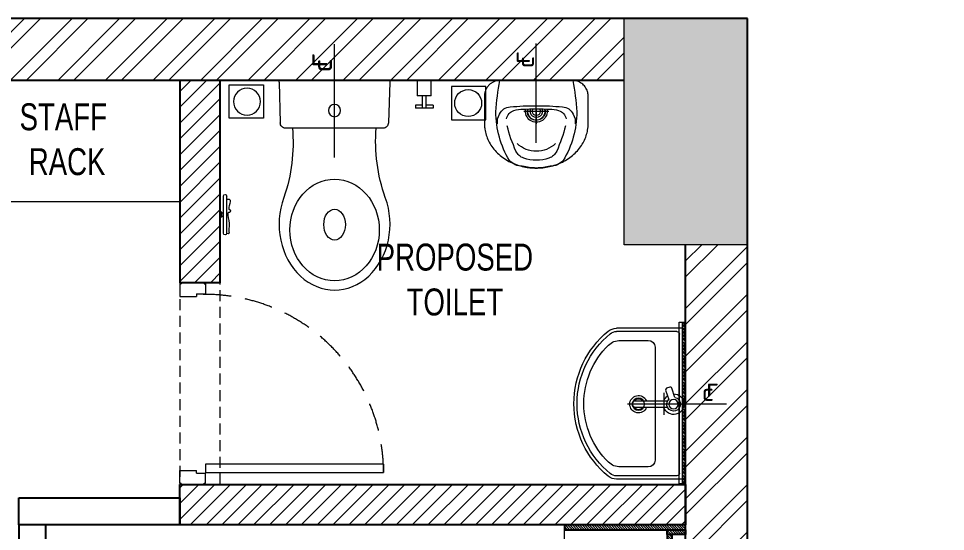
# Model space of a CAD drawing. Header units: feet. Extents: x 3145723 to 3153497, y -5725757 to -5712156.
# Drawn here: x 3150054 to 3153497, y -5714060 to -5712156 of the extents above; entities that cross this region are included whole.
import ezdxf

# ---------------------------------------------------------------- set-up
doc = ezdxf.new("R2010")
doc.units = ezdxf.units.FT
doc.header["$LTSCALE"] = 33
doc.header["$MEASUREMENT"] = 0
for name, pattern in [('a_p6_plan_L18$0$HIDDEN', [0.375, 0.25, -0.125]), ('CENTER', [2, 1.25, -0.25, 0.25, -0.25]), ('DOT2', [0.125, 0, -0.125]), ('HIDDEN', [9.524999999999995, 6.349999999999997, -3.174999999999998]), ('HIDDEN2', [4.7624999999999975, 3.174999999999998, -1.587499999999999])]:
    doc.linetypes.add(name, pattern=pattern)
for name, color, linetype, lineweight in [('A-COL', 243, 'Continuous', 9), ('centerline-toilets', 2, 'CENTER', 13), ('column hatch', 5, 'Continuous', 0), ('Door', 2, 'Continuous', 13), ('ele', 252, 'Continuous', 13), ('Fhitting', 152, 'Continuous', 30), ('LENS-DIM', 252, 'Continuous', 5), ('LENS-DOOR', 34, 'Continuous', 20), ('LENS-PARTITION', 21, 'Continuous', 25), ('LENS-TEXT', 31, 'Continuous', 5), ('LENS_CURTAIN', 5, 'a_p6_plan_L18$0$HIDDEN', 9), ('LK-FF&E WALL', 1, 'Continuous', 9), ('LN-ELEVATION-1', 81, 'Continuous', 25), ('LN-ELEVATION-2', 103, 'Continuous', 20), ('LN-ELEVATION-3', 125, 'Continuous', 18), ('LN-HATCH', 251, 'Continuous', 0), ('Mirror', 150, 'Continuous', 20), ('Panelling', 65, 'Continuous', 18), ('PARTITION', 22, 'Continuous', 30), ('Toilet', 5, 'Continuous', 9)]:
    doc.layers.add(name, color=color, linetype=linetype, lineweight=lineweight)
doc.layers.add('A-WALL', color=1, linetype='Continuous')
doc.styles.add('LK TXT', font='GILC____.TTF', dxfattribs={"height": 100})
doc.styles.get("Standard").update_dxf_attribs({"font": 'GILC____.TTF'})

# ---------------------------------------------------------------- blocks, each defined once
blk = doc.blocks.new('*U48')
at = {"layer": 'LENS-DOOR'}
for p, q in [((547491.5340860758, 1778573.7924707), (547491.5340860654, 1779235.250802659)), ((547522.7840860706, 1779235.250802672), (547491.5340860654, 1779235.250802659)), ((547522.7840860706, 1779235.250802672), (547522.7840860625, 1778573.792470713)), ((547447.2632527373, 1778568.584137381), (547452.4715860599, 1778568.584137381)), ((547447.263252747, 1778484.134138706), (547447.2632527373, 1778568.584137381)), ((547452.4715860506, 1778573.792470734), (547488.929919404, 1778573.7924707)), ((547452.4715860599, 1778568.584137381), (547452.4715860506, 1778573.792470734)), ((547488.9299194126, 1778539.938304102), (547488.929919404, 1778573.7924707)), ((547522.7840860625, 1778573.792470713), (547491.5340860758, 1778573.7924707)), ((548192.0549194084, 1778573.792470735), (548155.5965860643, 1778573.792470727)), ((548155.5965860774, 1778539.938304124), (548155.5965860643, 1778573.792470727)), ((548192.0549194129, 1778568.584137382), (548192.0549194084, 1778573.792470735)), ((548197.2632527284, 1778568.584137405), (548192.0549194129, 1778568.584137382)), ((548197.2632527498, 1778484.134138698), (548197.2632527284, 1778568.584137405)), ((547488.9299194126, 1778539.938304102), (547499.3465860788, 1778539.938304074)), ((547499.3465860634, 1778478.925805334), (547499.3465860788, 1778539.938304074)), ((548145.1799194077, 1778478.925805379), (548145.1799194067, 1778539.938304106)), ((548155.5965860774, 1778539.938304124), (548145.1799194067, 1778539.938304106)), ((547447.263252747, 1778484.134138706), (547452.4715860719, 1778484.134138706)), ((547452.4715860719, 1778478.925805353), (547452.4715860719, 1778484.134138706)), ((547452.4715860719, 1778478.925805353), (547499.3465860634, 1778478.925805334)), ((548192.0549194086, 1778478.925805388), (548145.1799194077, 1778478.925805379)), ((548192.0549194086, 1778478.925805388), (548192.0549194086, 1778484.134138698)), ((548197.2632527498, 1778484.134138698), (548192.0549194086, 1778484.134138698))]:
    blk.add_line(p, q, dxfattribs=at)
at = {"layer": 'LENS-DOOR', "color": 7, "linetype": 'HIDDEN2', "extrusion": (0, 0, -1)}
blk.add_ellipse((547491.5340860758, 1778573.7924707), major_axis=(661.4583333296116, 0.0034430872082032), ratio=0.9999999979146821, start_param=-1.570791121506941, end_param=0.0512086788949202, dxfattribs=at)
blk = doc.blocks.new('DLF-RSP-AR-CD-DWG-4DT-3113$0$X-TYPICAL TOILET UPPER FLOORS - 02$0$urinals')
at = {"layer": 'Toilet'}
for p, q in [((-4.5475e-12, -15.56661428403458), (-4.5475e-12, 8.286377168158651)), ((-46.09715475669872, -115.0000000000218), (46.09715475669327, -115.0000000000218)), ((-2.7285e-12, -105.4429753783333), (-2.7285e-12, -161.0971547567169))]:
    blk.add_line(p, q, dxfattribs=at)
blk.add_lwpolyline([(134.9999999999991, 0), (-134.9999999999991, 0, 0.0369487664006767), (-149.9999999999982, -116.1503670555612, 0.1380941034158666), (-99.77423321075003, -297.0872948749238, 0.2217213641091726), (-52.01775628641091, -317.8890631478586, 0.0626559245730378), (-8.49796933122e-05, -325.0000017671497, 0.0626559245730475), (52.01758632703338, -317.8890631478586, 0.2217207008690154), (99.77423321075003, -297.0872948749238, 0.1380941034158641), (149.9999999999982, -116.1503670555685, 0.0369487664006777)], format="xyb", close=True, dxfattribs=at)
for centre, radius, start, end in [((-94.27481093352071, -144.9234715912316), 47.11810289109449, 93.37081731520148, 154.4824387253665), ((3.245766915242711, -1238.155136518551), 1144.670244824663, 90.16246512528313, 95.02645179237909), ((-3.245766915251806, -1238.155136518551), 1144.670244824663, 84.9735482076209, 89.83753487471687), ((94.27481093351253, -144.9234715912316), 47.11810289109449, 25.51756127463352, 86.62918268479851), ((-90.95333014834432, -152.7329236622463), 53.77394921319929, 148.4868266886055, 188.6401109395215), ((-71.39627009237483, -149.8700101487557), 40.22765506777335, 106.7015627441882, 169.7250358418294), ((-50.51241933281471, -225.3451602337737), 118.5326152894133, 89.54541335481511, 105.8857460775884), ((-0.1277772639159593, -996.2166668547361), 890.7737006409425, 89.99178119205142, 93.18195442305822), ((-2.7285e-12, -115.0000000000218), 40, 167.4279671994436, 12.57203280055641), ((-2.7285e-12, -115.0000000000218), 33, 164.1813978616258, 15.81860213837415), ((-2.7285e-12, -115.0000000000218), 32, 163.604929760328, 16.39507023967201), ((-2.7285e-12, -115.0000000000218), 22.62135413059903, 155.6653304376655, 24.33466956233444), ((-2.7285e-12, -115.0000000000218), 14.7323792469192, 139.9108800322804, 40.08911996771955), ((0.1277772639068644, -996.2166668547361), 890.7737006409425, 86.81804557694178, 90.0082188079486), ((50.51241933280562, -225.3451602337737), 118.5326152894133, 74.1142539224116, 90.45458664518488), ((71.39627009236665, -149.8700101487557), 40.22765506777335, 10.27496415817055, 73.29843725581178), ((90.95333014833614, -152.7329236622463), 53.77394921319929, 351.3598890604785, 31.51317331139444), ((413.8982963433118, -38.37868533186702), 538.1616565584166, 193.993991329024, 204.5632062434074), ((-413.8982963433209, -38.37868533186702), 538.1616565584166, 335.4367937565926, 346.006008670976), ((-1.627792572718135, -165.2706388237202), 97.64476427368265, 224.9999999998895, 270.9551967833812), ((1.62779257270995, -165.2706388237202), 97.64476427368265, 269.0448032166188, 315.0000000001105), ((-30.08631462571975, -241.3059337647355), 50, 204.5632062434074, 250.460635897111), ((30.08631462571157, -241.3059337647355), 50, 289.539364102889, 335.4367937565926), ((-1.533770255527997, -160.8517433121305), 135.3705133602697, 250.460635897111, 270.6491845270783), ((1.533770255519812, -160.8517433121305), 135.3705133602697, 269.3508154729217, 289.539364102889)]:
    blk.add_arc(centre, radius, start, end, dxfattribs=at)
blk.add_open_spline([(135.0000000000218, 0), (105.3353530385498, 0), (75.67070607707728, 0), (-13.32323480733907, 2.274e-13), (-72.65252873028328, 2.274e-13), (-132.6900719520337, 2.274e-13), (-133.3983212508398, 2.274e-13), (-134.281768448908, 2.274e-13), (-134.4569663481699, 2.274e-13), (-134.747600608502, 2.274e-13), (-134.8630369695722, 2.274e-13), (-135.0060892340055, 2.274e-13), (-135.0064624712894, -1.193277512e-07), (-135.0170531848381, -2.2849590096e-06), (-135.0223488443722, -4.0993359107e-06), (-135.0382367304996, -1.1737902696e-05), (-135.0488298646186, -1.97575291168e-05), (-135.0806128910378, -5.26041751527e-05), (-135.1018064074043, -8.62189622239e-05), (-135.1654014043424, -0.0002222625089416), (-135.207817332803, -0.0003598904754654), (-135.3351225205075, -0.0009139553433215), (-135.4200691828771, -0.001471573562867), (-135.6751356392894, -0.0037122140454358), (-135.8454819154825, -0.005963027991811), (-136.3574010580367, -0.0150109124137998), (-136.6998544433754, -0.0241035279482276), (-137.7305242649482, -0.0607541935196423), (-138.4220536117127, -0.097686986413919), (-140.5080748643645, -0.2474448411821868), (-141.9140495439027, -0.3992694707415012), (-146.1615007839476, -1.02114614714037), (-149.0331357298746, -1.658535092420152), (-154.7518101202553, -3.41613828127015), (-157.5984620125504, -4.536659711778838), (-163.1465284251908, -7.264764980859354), (-165.8474082270705, -8.872454711613045), (-170.981741827156, -12.53873878342233), (-173.4146413081869, -14.5971666483058), (-177.906166885367, -19.08908202548741), (-179.9643754122968, -21.52215186033345), (-183.6301907623958, -26.65676477099555), (-185.2376312556147, -29.35775349851633), (-187.9652297344436, -34.90597265862334), (-189.0854937427912, -37.75266842165093), (-190.8425938294221, -43.47137026403243), (-191.4797371708415, -46.34298888964758), (-191.9919097605824, -49.84306461127676), (-192.077374217121, -50.50936302376794), (-192.2977468813131, -52.49991862553179), (-192.3966084331296, -53.81579509073117), (-192.4734941441805, -55.66879078878696), (-192.4883196677314, -56.21857700367218), (-192.496870256929, -56.88770939302139), (-192.4980415940107, -57.00997546670373), (-192.4992414002611, -57.19748434012058), (-192.4995479992234, -57.26283923326923), (-192.4998738983178, -57.37188175668461), (-192.4999546497274, -57.41559451898957), (-192.4999950294581, -57.47262341266742), (-192.4999998312229, -57.48595819937031), (-192.5000003243775, -57.52595679718206), (-192.4999999999782, -57.60927353243437), (-192.4999999999782, -57.72001920997377), (-192.4999999999782, -57.77539204874369), (-192.4999999999782, -57.94151056505302), (-192.4999999999782, -58.05225624259264), (-192.4999999999782, -58.38449327521129), (-192.4999999999782, -58.60598463029032), (-192.4999999999782, -59.27045869552739), (-192.4999999999782, -59.71344140568567), (-192.4999999999782, -61.04238953616004), (-192.4999999999782, -61.92835495647637), (-192.4999999999782, -64.58625121742534), (-192.4999999999782, -66.35818205805799), (-192.4999999999782, -71.67397457995594), (-192.4999999999782, -75.21783626122124), (-192.4999999999782, -85.84942130501715), (-192.4999999999782, -92.93714466754773), (-192.4999999999782, -114.2003147551393), (-192.4999999999782, -128.3757614802005), (-192.4999999999782, -146.0625065335298), (-192.4999999999782, -144.5738048617977), (-192.4999999999782, -149.2112419741259), (-192.4999999999782, -150.3373807581863), (-192.4999999999782, -153.7157971103672), (-192.4999999999782, -155.9680746784879), (-192.4999999999782, -158.5060066698138), (-192.4999999999782, -158.7916610930192), (-192.4999999999782, -159.2427020504906), (-192.4999999999782, -159.4080885847565), (-192.4999999999782, -159.6877588407215), (-192.4999999999782, -159.8020425624204), (-192.4999999999782, -159.9401879191086), (-192.4999999999782, -159.9640495540977), (-192.4999999999782, -160.0097689728666), (-192.499996421247, -160.0440525330155), (-192.4999643757641, -160.104952970559), (-192.4999385281542, -160.1354066471763), (-192.4998314906368, -160.2267780325826), (-192.4997208060357, -160.2877060969351), (-192.4992706129669, -160.4705315680455), (-192.4988129651545, -160.5924702530042), (-192.4969661832839, -160.9584502616815), (-192.4951032094926, -161.2026555415623), (-192.4876087275813, -161.9359178476325), (-192.4800716371877, -162.4256213779233), (-192.4497571986702, -163.8972417424418), (-192.4192763048381, -164.8816689491061), (-192.2963859407732, -167.8443601815493), (-192.1725217451708, -169.8320432125226), (-191.6702797904039, -175.8273667212115), (-191.1611082412308, -179.8674218867413), (-189.2689630843825, -190.9417939809036), (-187.5187975353817, -198.0301520545986), (-182.8335725814559, -212.1757821290298), (-179.8980525958225, -219.2325052385784), (-172.8234117350846, -233.0968568300414), (-168.6841000434473, -239.9037905012674), (-159.2549403987001, -253.0454586305236), (-153.9652371668557, -259.379470229105), (-142.3610169376685, -271.3688433516364), (-136.0469754966913, -277.0235842421638), (-122.5830627030569, -287.4852784505018), (-115.4339174138625, -292.2918274844595), (-100.5336337623292, -300.9411013099287), (-92.78333124286517, -304.7837051255591), (-76.93540386034736, -311.4502324650508), (-68.83856359988783, -314.2743166926488), (-52.54813771902468, -318.9094578767903), (-44.3551540822018, -320.7208905446411), (-28.09766422605981, -323.3885338293181), (-20.03351017174828, -324.2452316631242), (-9.424407998249535, -324.8186507928577), (-6.740670549843343, -324.9146929727227), (-2.541294352623708, -324.9908912051677), (-1.014315851566152, -325.0028880619856), (2.036791116084486, -324.9959492932932), (3.569827181100436, -324.9769325151441), (8.189732633019958, -324.8718838178048), (11.29743471029269, -324.7378363960885), (20.68934946575928, -324.1333461154121), (27.04290265062991, -323.4601654556735), (41.80139781238676, -321.2305755023596), (50.23999478411247, -319.4658943264186), (67.03734023472111, -314.8652250617469), (75.39541298363952, -312.0287856304914), (91.75936961286243, -305.2736148746307), (99.7643516501057, -301.3546813595407), (115.1434400448929, -292.4912148852103), (122.5165764177182, -287.5468142099547), (136.3756982075897, -276.758097672075), (142.8608430866302, -270.9142526187757), (154.7380516223206, -258.5122041911341), (160.1295767143733, -251.9547274426545), (169.6852635787454, -238.3524876585086), (173.8492842636328, -231.3085654467875), (180.8978067359608, -216.9779216659792), (183.7825645728694, -209.6919949490896), (188.3007156192507, -195.1140848347474), (189.9346737316168, -187.8227087036603), (191.1840609344508, -179.3163223890908), (191.3580380264129, -178.0039348904486), (191.8233173539161, -174.0784034933799), (192.057946061775, -171.4769170618926), (192.282645325045, -167.9054949954279), (192.3343052322775, -166.9187583098144), (192.4580821737554, -163.9678661429329), (192.4989909393634, -162.013038042752), (192.5000275633615, -159.9821342127634), (192.5000000000218, -159.9224785452215), (192.5000000000218, -159.79307529839), (192.5000000000218, -159.7283736749743), (192.5000000000218, -159.5342688047269), (192.5000000000218, -159.4048655578954), (192.5000000000218, -159.0166558174007), (192.5000000000218, -158.7578493237377), (192.5000000000218, -157.9814298427484), (192.5000000000218, -157.4638168554225), (192.5000000000218, -155.9109778934439), (192.5000000000218, -154.8757519187916), (192.5000000000218, -151.7700739948347), (192.5000000000218, -149.6996220455301), (192.5000000000218, -143.4882661976162), (192.5000000000218, -144.347362299007), (192.5000000000218, -131.9246506031793), (192.5000000000218, -123.642842805961), (192.5000000000218, -98.79741941430552), (192.5000000000218, -82.23380381986885), (192.5000000000218, -64.84578365063203), (192.5000000000218, -64.0213790758321), (192.5000000000218, -61.54816535143254), (192.5000000000218, -59.89935620183292), (192.5000000000218, -58.00998844622473), (192.5000000000218, -57.76942984021594), (192.5000000000218, -57.49274907784002), (192.499998838924, -57.47911258059002), (192.4999756668194, -57.44431269662868), (192.4999561805543, -57.4269094915121), (192.4998739944462, -57.37469011354438), (192.499787567282, -57.3398641780534), (192.4994331634852, -57.23534753620175), (192.4990700643893, -57.16561799409532), (192.4975985787632, -56.95627575957587), (192.4961080012763, -56.81650945311571), (192.4900940107291, -56.39661016926675), (192.4840282944246, -56.11587673401686), (192.4595555625769, -55.2713907425973), (192.4348721360084, -54.70535101709879), (192.3348933918678, -52.99906669626466), (192.2336529024164, -51.85063392816892), (191.8201097009723, -48.38130602370188), (191.3976066809859, -46.03606142272087), (190.0123624707134, -40.43900391265924), (188.9035838720251, -37.18247124511481), (186.0547772968666, -30.82026903956307), (184.3144513501752, -27.71555679796666), (180.2457153816676, -21.83694617079323), (177.9175711211701, -19.06409479178683), (172.7827831035551, -14.00634504821505), (169.9769390510123, -11.72221112323927), (164.0463850254914, -7.747615767943671), (160.9227285040119, -6.057372140880033), (154.5371660888572, -3.309309329362349), (151.2761959855666, -2.251153484609176), (144.7863564140075, -0.7410639178328893), (141.558048455473, -0.2884559583496866), (137.2641564939213, -0.0330454220411411), (136.1252210402749, 0), (135.0000000000218, 0)], degree=3, knots=[0, 0, 0, 0, 0.3296071884608014, 0.3296071884608014, 0.9888215653824044, 0.9888215653824044, 0.9966910020358062, 0.9966910020358062, 0.9986376453609405, 0.9986376453609405, 0.9999202715950525, 0.9999202715950525, 1.000227114965755, 1.000227114965755, 1.000533958336457, 1.000533958336457, 1.001147645077862, 1.001147645077862, 1.002375018560673, 1.002375018560673, 1.004829765526294, 1.004829765526294, 1.009739259457536, 1.009739259457536, 1.019558247320021, 1.019558247320021, 1.039196223044989, 1.039196223044989, 1.078472174494926, 1.078472174494926, 1.1570240773948, 1.1570240773948, 1.314127883194549, 1.314127883194549, 1.471231688994297, 1.471231688994297, 1.628335494794045, 1.628335494794045, 1.785439300593793, 1.785439300593793, 1.942543106393542, 1.942543106393542, 2.09964691219329, 2.09964691219329, 2.256750717993039, 2.256750717993039, 2.413854523792787, 2.413854523792787, 2.45094359105979, 2.45094359105979, 2.525121725593796, 2.525121725593796, 2.55664088826819, 2.55664088826819, 2.563698676682492, 2.563698676682492, 2.567478738951607, 2.567478738951607, 2.570009988159922, 2.570009988159922, 2.570782632421826, 2.570782632421826, 2.572327920945634, 2.572327920945634, 2.573873209469442, 2.573873209469442, 2.576963786517057, 2.576963786517057, 2.583144940612287, 2.583144940612287, 2.595507248802747, 2.595507248802747, 2.620231865183668, 2.620231865183668, 2.669681097945509, 2.669681097945509, 2.768579563469191, 2.768579563469191, 2.966376494516556, 2.966376494516556, 3.361970356611286, 3.361970356611286, 3.459960077400161, 3.459960077400161, 3.491387206257657, 3.491387206257657, 3.55424146397265, 3.55424146397265, 3.562213215317918, 3.562213215317918, 3.566828653483477, 3.566828653483477, 3.570017966647174, 3.570017966647174, 3.57068387273989, 3.57068387273989, 3.57129385740351, 3.57129385740351, 3.57190384206713, 3.57190384206713, 3.573123811394369, 3.573123811394369, 3.575563750048849, 3.575563750048849, 3.580443627357808, 3.580443627357808, 3.590203381975726, 3.590203381975726, 3.609722891211562, 3.609722891211562, 3.648761909683234, 3.648761909683234, 3.726839946626579, 3.726839946626579, 3.861362010243008, 3.861362010243008, 3.995884073859437, 3.995884073859437, 4.130406137475866, 4.130406137475866, 4.264928201092295, 4.264928201092295, 4.399450264708724, 4.399450264708724, 4.533972328325153, 4.533972328325153, 4.668494391941582, 4.668494391941582, 4.803016455558011, 4.803016455558011, 4.93753851917444, 4.93753851917444, 5.072060582790869, 5.072060582790869, 5.118026198867305, 5.118026198867305, 5.144558031518944, 5.144558031518944, 5.171089864170584, 5.171089864170584, 5.224153529473863, 5.224153529473863, 5.330280860080422, 5.330280860080422, 5.468862833682332, 5.468862833682332, 5.607444807284243, 5.607444807284243, 5.746026780886153, 5.746026780886153, 5.884608754488064, 5.884608754488064, 6.023190728089974, 6.023190728089974, 6.161772701691885, 6.161772701691885, 6.300354675293795, 6.300354675293795, 6.438936648895706, 6.438936648895706, 6.577518622497616, 6.577518622497616, 6.60287550622664, 6.60287550622664, 6.653589273684687, 6.653589273684687, 6.673028302144214, 6.673028302144214, 6.711906359063266, 6.711906359063266, 6.71371198576324, 6.71371198576324, 6.715517612463215, 6.715517612463215, 6.719128865863165, 6.719128865863165, 6.726351372663065, 6.726351372663065, 6.740796386262864, 6.740796386262864, 6.769686413462464, 6.769686413462464, 6.827466467861662, 6.827466467861662, 6.943026576660058, 6.943026576660058, 7.174146794256852, 7.174146794256852, 7.63638722945044, 7.63638722945044, 7.659393868747179, 7.659393868747179, 7.705407147340659, 7.705407147340659, 7.712120410764156, 7.712120410764156, 7.713128470941848, 7.713128470941848, 7.71413653111954, 7.71413653111954, 7.716152651474923, 7.716152651474923, 7.720184892185691, 7.720184892185691, 7.728249373607226, 7.728249373607226, 7.744378336450297, 7.744378336450297, 7.776636262136437, 7.776636262136437, 7.841152113508718, 7.841152113508718, 7.970183816253281, 7.970183816253281, 8.148440131053812, 8.148440131053812, 8.32669644585434, 8.32669644585434, 8.504952760654874, 8.504952760654874, 8.683209075455405, 8.683209075455405, 8.861465390255937, 8.861465390255937, 9.039721705056468, 9.039721705056468, 9.217978019857, 9.217978019857, 9.283185307179586, 9.283185307179586, 9.283185307179586, 9.283185307179586], dxfattribs=at)
blk = doc.blocks.new('jALI')
at = {"layer": 'Toilet', "ltscale": 5}
h = blk.add_hatch(dxfattribs=at)
h.set_pattern_fill('HEX', color=256, scale=50, angle=135, double=1)
h.set_pattern_definition([(135, (-344825.8629864738, 460708.1869492117), (-7.654655446197432, -7.65465544619743), [6.25, -12.5]), (255, (-344825.8629864738, 460708.1869492117), (10.4564537967226, -2.80179835052517), [6.25, -12.5]), (195, (-344830.2824038562, 460712.6063665941), (2.801798350525164, -10.4564537967226), [6.25, -12.5])])
edge = h.paths.add_edge_path()
edge.add_arc((-393187.5478222936, 163647.6289079433), 50, -90, 270)
blk.add_lwpolyline([(-393249.5478222936, 163581.8745342398), (-393125.5478222936, 163581.8745342398), (-393125.5478222936, 163709.3782789116), (-393249.5478222936, 163709.3782789116)], close=True, dxfattribs=at)
blk.add_circle((-393187.5478222936, 163647.6289079433), 50, dxfattribs=at)
blk = doc.blocks.new('Urinal')
at = {"layer": 'centerline-toilets', "linetype": 'HIDDEN', "ltscale": 10}
blk.add_line((0, 230.8758839690709), (0, -137.000001512235), dxfattribs=at)
at = {"layer": 'Fhitting', "lineweight": 0, "ltscale": 0.5, "rotation": 180}
blk.add_blockref('DLF-RSP-AR-CD-DWG-4DT-3113$0$X-TYPICAL TOILET UPPER FLOORS - 02$0$urinals', (0, -4.656613e-10), dxfattribs=at)
at = {"layer": 'Fhitting', "lineweight": 0, "ltscale": 0.5, "xscale": -1, "rotation": 90}
blk.add_blockref('jALI', (163394.4367869734, -393103.5478222946), dxfattribs=at)
at = {"layer": 'centerline-toilets', "linetype": 'DOT2', "insert": (-31.35624695965089, -69.03888236299099), "char_height": 75, "width": 495.826660318515, "attachment_point": 5, "rotation": 269.99999999999994}
blk.add_mtext('{\\fISOCPEUR|b0|i0|c0|p34;℄}', dxfattribs=at)
blk = doc.blocks.new('WC')
at = {"layer": 'centerline-toilets', "linetype": 'HIDDEN', "ltscale": 10}
blk.add_line((0, 286.2958382707602), (0, -134.6853325402244), dxfattribs=at)
at = {"layer": 'Toilet'}
for p, q in [((-412.7979797990993, 566.9391568473073), (-412.7979797990993, 428.9391568473075)), ((-400.7979797990993, 566.9391568473073), (-400.7979797990993, 428.9391568473075)), ((-418.7979797990992, 506.9391568473074), (-424.7979797990992, 506.9391568473074)), ((-424.7979797990992, 506.9391568473074), (-424.7979797990992, 488.9391568473074)), ((-418.7979797990992, 488.9391568473074), (-424.7979797990992, 488.9391568473074)), ((-418.7979797990992, 506.9391568473074), (-418.7979797990992, 488.9391568473074)), ((-418.7979797990992, 503.9391568473075), (-412.7979797990993, 503.9391568473075)), ((-418.7979797990992, 491.9391568473074), (-412.7979797990993, 491.9391568473074)), ((180.5927414200269, 176.815278308868), (-182.556142896181, 176.815278308868)), ((-205.7725320039317, 5.926001816396819), (-201.7160837631672, 157.2330230183852)), ((205.7725320039317, 5.926001816396819), (199.7526822867803, 157.2330230183852)), ((-200.0543949760031, 0), (200.0543949760031, 0))]:
    blk.add_line(p, q, dxfattribs=at)
at = {"layer": 'Toilet', "ltscale": 100}
for p, q in [((366.0861393199302, 102.9920874625677), (300.3083048430271, 102.9920874625095)), ((300.30830484326, 91.54852218885208), (300.3083048430271, 102.9920874625095)), ((326.331082917517, 91.54852218885208), (300.30830484326, 91.54852218885208)), ((326.331082917517, 102.9920874625095), (326.331082917517, 57.21782636787975)), ((340.063361245906, 102.9920874625095), (340.0633612461388, 57.21782636787975)), ((366.086139320163, 91.54852218891027), (340.0633612461388, 91.54852218885208)), ((366.086139320163, 91.54852218891027), (366.086139320163, 102.9920874625677)), ((307.1744440074545, -4.074536e-10), (307.1744440074545, 57.21782636787975)), ((359.2200001559686, 57.21782636793796), (307.1744440074545, 57.21782636787975)), ((359.2200001559686, 57.21782636793796), (359.2200001559686, -3.49246e-10)), ((359.2200001559686, -3.49246e-10), (307.1744440074545, -4.074536e-10))]:
    blk.add_line(p, q, dxfattribs=at)
at = {"layer": 'Toilet'}
blk.add_circle((-0.2857134367804974, 111.5676235100181), 22.88713054731488, dxfattribs=at)
for centre, radius, start, end in [((-406.7979797990992, 566.9391568473073), 6, 0, 180), ((-406.7979797990992, 428.9391568473075), 6, 180, 0), ((-776.4252137581352, 231.0819697503539), 622.2680866278017, 354.9970003378784, 19.06186307169785), ((776.0328844110481, 226.3990844733362), 623.4432827196409, 160.519589047048, 184.5616761992302), ((-182.4380497655365, 157.5352372747657), 19.28040269973926, 90.35094080903318, 180.8981301276673), ((180.4746482893824, 157.5352372747657), 19.28040269973926, 359.1018698723327, 89.64905919096681), ((-200.0543949760031, 5.72178263682872), 5.72178263682872, 177.9545915110681, 270), ((200.0543949760031, 5.72178263682872), 5.72178263682872, 270, 2.045408488931865)]:
    blk.add_arc(centre, radius, start, end, dxfattribs=at)
at = {"layer": 'Toilet', "extrusion": (0, 0, -1)}
for centre, major_axis, ratio, start_param, end_param in [((0, 533.5337650458841), (-8.43e-14, -244.6286735628217), 0.8420279271674843, 7.436325980537995, 11.41322994100081), ((0, 535.0673360529563), (-1.97e-14, -57.2178263682872), 0.7, 1.570796326794896, 7.853981633974482)]:
    blk.add_ellipse(centre, major_axis=major_axis, ratio=ratio, start_param=start_param, end_param=end_param, dxfattribs=at)
blk.add_ellipse((0, 555.0129157723858), major_axis=(-6.5e-14, -188.8188270153477), ratio=0.8787878787878787, dxfattribs=at)
at = {"layer": 'Toilet'}
blk.add_open_spline([(-400.7979797990993, 440.9812579345889), (-397.1017245875382, 440.5392413198887), (-384.272368182084, 439.0050429589682), (-388.9986424445753, 459.3206578283151), (-395.6177634203054, 479.7532535305932), (-385.6000390281565, 477.9531818908857), (-385.8943579708215, 491.277749300945), (-402.6759011854702, 487.229470669479), (-384.8389140961484, 532.0884480134423), (-395.5184431350181, 546.6368104346082), (-390.8815714643073, 570.2364144729171), (-397.1683210631592, 568.7960733613664), (-400.7979797990993, 567.9644915373938)], degree=3, knots=[0, 0, 0, 0, 9.744971934705973, 33.82388686810737, 47.58355076290899, 49.4979151278385, 60.56050204634084, 63.82228440520703, 93.50801890349248, 135.7569247839274, 141.9043522613065, 150.3019062020757, 150.3019062020757, 150.3019062020757, 150.3019062020757], dxfattribs=at)
at = {"layer": 'Fhitting', "lineweight": 0, "ltscale": 0.5, "rotation": 270}
blk.add_blockref('jALI', (-163972.8745342343, -393109.1750712174), dxfattribs=at)
at = {"layer": 'centerline-toilets', "linetype": 'DOT2', "insert": (-35.88272588187829, -56.91358223470706), "char_height": 85.8267395524308, "width": 567.4024751774504, "attachment_point": 5, "rotation": 270}
blk.add_mtext('{\\fISOCPEUR|b0|i0|c0|p34;℄}', dxfattribs=at)
blk = doc.blocks.new('Wash Basin')
at = {"layer": 'PARTITION', "lineweight": 9}
h = blk.add_hatch(dxfattribs=at)
h.set_pattern_fill('ANSI38', color=256, scale=70, angle=989.9999999999998, style=0, double=1)
h.set_pattern_definition([(314.9999999999998, (-62.7378354629036, -33.324816188775), (6.187184335382297, 6.187184335382283), []), (44.99999999999993, (-62.7378354629036, -33.324816188775), (6.187184335382312, 18.56155300614686), [21.875, -13.125])])
h.paths.add_polyline_path([(302.0697590897325, -21.98777738679201), (-298.1184984405991, -22), (-298.1184984405991, -34), (302.0697590897325, -33.987777386792)])
at = {"layer": 'centerline-toilets', "linetype": 'HIDDEN', "ltscale": 10}
blk.add_line((0, -238.0678792903709), (0, 129.808006190935), dxfattribs=at)
at = {"layer": 'Mirror', "ltscale": 0.5}
blk.add_lwpolyline([(-298.1184984405991, -34), (-298.1184984405991, -46), (302.0697590897325, -46), (302.0697590897325, -34)], close=True, dxfattribs=at)
at = {"layer": 'Panelling', "lineweight": 9}
blk.add_lwpolyline([(-298.1184984405991, -22), (-298.1184984405991, -34), (302.0697590897325, -34), (302.0697590897325, -22)], close=True, dxfattribs=at)
at = {"layer": 'Toilet', "ltscale": 100}
for p, q in [((-280, -32.00000000058208), (-280, -278.3423135242919)), ((-270, -22.00000000058208), (270, -22.00000000058208)), ((280, -32.00000000058208), (280, -278.3423135242919)), ((-268, -55.00000000058207), (-268, -278.3423135242919)), ((-258, -45.00000000058207), (258, -45.00000000058207)), ((268, -55.00000000058207), (268, -278.3423135242919)), ((-14.75394256017171, -88.57836779823992), (-14.58294607303105, -207.8757586760221)), ((10.97367832274176, -207.8757587235195), (10.80268183583394, -88.55792254640254))]:
    blk.add_line(p, q, dxfattribs=at)
blk.add_lwpolyline([(23.11144540272653, -61.62355844548438), (57.69729334814474, -73.5425448747119, -0.4142135623700193), (61.41500012157485, -81.17003832559566), (57.50521344458684, -92.51523855014239, -0.4142135623687794), (49.87771999370306, -96.23294532380532), (16.08098082058132, -84.58590182231274)], format="xyb", dxfattribs=at)
blk.add_lwpolyline([(40.65695853624492, -103.2068005428882), (-41.09953799587674, -103.2068005428882)], dxfattribs=at)
blk.add_lwpolyline([(-235, -264.0271915069043, 0.1918964941694492), (-217.1874080155976, -308.7300831892808, 0.4202357661762754), (217.1874080155976, -308.7300831893172, 0.191896494169451), (235, -264.0271915069115), (235, -160.5000000005821, 0.4142135623730951), (210, -135.5000000005821), (-210, -135.5000000005821, 0.4142135623730951), (-235, -160.5000000005821)], format="xyb", close=True, dxfattribs=at)
for centre, radius in [((-1.975630321074277, -66.50000000058208), 17.5), ((-1.975630321074277, -196.7635957537459), 22.5)]:
    blk.add_circle(centre, radius, dxfattribs=at)
for centre, radius, start, end in [((-270, -32.00000000058208), 10, 90, 180), ((270, -32.00000000058208), 10, 0, 90), ((-258, -55.00000000058207), 10, 90, 180), ((258, -55.00000000058207), 10, 0, 90), ((-1.975630321074277, -197.065354476148), 32.14736256360053, 113.0897544120751, 66.24597926171971), ((-1.975630321074277, -196.7635957537459), 20.45924138120723, 128.0403438055863, 237.2899289984687), ((-1.975630321074277, -196.7635957537459), 20.45924138120723, 304.4732923270086, 50.73322655079215), ((-230, -278.3423135242919), 50, 180, 218.4460647329942), ((0, -89.26318603751132), 347.736813963071, 219.2825773815098, 320.7174226184902), ((-230, -278.3423135242919), 38, 180, 218.4460647329942), ((0, -89.25957125263085), 335.7404287479508, 219.3129523468507, 320.6870476531492), ((230, -278.3423135242919), 38, 321.5539352670057, 0), ((230, -278.3423135242919), 50, 321.5539352670057, 0)]:
    blk.add_arc(centre, radius, start, end, dxfattribs=at)
for centre, major_axis, ratio, start_param, end_param in [((-1.975630321074277, -66.50000000058208), (-0.0007244262846731, 38.33493659709939), 0.9999999997470119, 4.720493185551212, 9.081981632517541), ((-1.975630321074277, -66.50000000058208), (-0.161652407392657, -25.55611315046938), 0.9999999997364025, 1.769108159146172, 7.074098355705205), ((-1.975630321074277, -66.50000000058208), (-0.0007244262846731, 38.33493659709939), 0.9999999997470119, 3.484555387064545, 4.08357603994855), ((-1.80463387700729, -207.8757586997708), (-9.035631208577575, 9.035631208577575), 0.9999999999964067, 0.7853981615407268, 3.926990815130519)]:
    blk.add_ellipse(centre, major_axis=major_axis, ratio=ratio, start_param=start_param, end_param=end_param, dxfattribs=at)
at = {"layer": 'centerline-toilets', "linetype": 'DOT2', "insert": (33.33187728072517, 61.84688704169094), "char_height": 75, "width": 495.826660318515, "attachment_point": 5, "rotation": 90}
blk.add_mtext('{\\fISOCPEUR|b0|i0|c0|p34;℄}', dxfattribs=at)
blk = doc.blocks.new('A$Ce9b19e40')
at = {"layer": 'column hatch'}
h = blk.add_hatch(color=8, dxfattribs=at)
h.dxf.hatch_style = 1
h.paths.add_polyline_path([(-4696.702046196907, -6546.841365301983), (-5079.105504410342, -6546.841365301983), (-5079.105504410342, -7308.858656368219), (-4696.702046196907, -7308.858656368219)])
h.paths.add_polyline_path([(-1166.021930922754, -6546.841365301983), (-1597.831729194149, -6546.841365301983), (-1597.831729194149, -7308.858656368219), (-1166.021930922754, -7308.858656368219)])
h.paths.add_polyline_path([(1932.848386080004, -6546.841365301983), (1501.038587808609, -6546.841365301983), (1501.038587808609, -7308.858656368219), (1932.848386080004, -7308.858656368219)])
h.paths.add_polyline_path([(-1166.021930922754, 3106.772467550822), (-1597.831729194149, 3106.772467550822), (-1597.831729194149, 2267.158634698018), (-1166.021930922754, 2267.158634698018)])
h.paths.add_polyline_path([(-4696.702046196907, 3106.772467550822), (-5079.105504410342, 3106.772467550822), (-5079.105504410342, 2267.158634698018), (-4696.702046196907, 2267.158634698018)])
h.paths.add_polyline_path([(1959.643775128759, 3106.772467550822), (1501.038587808609, 3106.772467550822), (1501.038587808609, 2267.158634698018), (1959.643775128759, 2267.158634698018)])
at = {"layer": 'LN-HATCH'}
h = blk.add_hatch(dxfattribs=at)
h.set_pattern_fill('ANSI32', color=256, scale=333, angle=180)
h.set_pattern_definition([(225, (-8075448.354745342, 5277294.597591192), (88.29995930067012, -88.29995930067015), []), (225, (-8075507.221384778, 5277294.597591192), (88.29995930067012, -88.29995930067015), [])])
h.paths.add_polyline_path([(2694.865677146241, -7004.051739941352), (1932.848386080004, -7004.051739941352), (1932.848386080004, -7308.858656368219), (2694.865677146241, -7308.858656368219)])
h.paths.add_polyline_path([(1959.643775128759, 2267.158634698018), (1729.643775128759, 2267.158634698018), (1729.643775128759, -1314.322633313015), (2694.865677146241, -1314.322633313015), (2694.865677146241, -1084.322633313015), (1959.643775128759, -1084.322633313015)])
h.paths.add_polyline_path([(1501.038587808609, 3106.772467550822), (-1166.021930922754, 3106.772467550822), (-1166.021930922754, 2876.772467550822), (1501.038587808609, 2876.772467550822)])
h.paths.add_polyline_path([(-1597.831729194149, 3106.772467550822), (-4696.702046196907, 3106.772467550822), (-4696.702046196907, 2876.772467550822), (-1597.831729194149, 2876.772467550822)])
h.paths.add_polyline_path([(-4849.105504410341, 2267.158634698018), (-5079.105504410342, 2267.158634698018), (-5079.105504410342, -6546.841365301983), (-4849.105504410341, -6546.841365301983)])
h = blk.add_hatch(dxfattribs=at)
h.set_pattern_fill('ANSI31', color=256, scale=333, angle=180)
h.set_pattern_definition([(225, (0, 0), (29.43331976689004, -29.43331976689005), [])])
h.paths.add_polyline_path([(-148.961412191391, 1376.772467550821), (1729.643775128759, 1376.772467550821), (1729.643775128759, 1226.772467550821), (-148.961412191391, 1226.772467550821)])
h.paths.add_polyline_path([(1.038587808609008, 2876.772467550822), (-148.961412191391, 2876.772467550822), (-148.961412191391, 2126.772467550821), (1.038587808609008, 2126.772467550821)])
at = {"layer": 'A-COL'}
for p, q in [((1501.038587808609, 2267.158634698018), (1501.038587808609, 3106.772467550822)), ((1959.643775128759, 2267.158634698018), (1501.038587808609, 2267.158634698018))]:
    blk.add_line(p, q, dxfattribs=at)
at = {"layer": 'A-WALL'}
for p, q in [((1959.643775128759, 3106.772467550822), (-4696.702046196907, 3106.772467550822)), ((1959.643775128759, -1084.322633313015), (1959.643775128759, 3106.772467550822)), ((1501.038587808609, 2876.772467550822), (-1166.021930922754, 2876.772467550822)), ((1729.643775128759, -1314.322633313015), (1729.643775128759, 2267.158634698018))]:
    blk.add_line(p, q, dxfattribs=at)
for points in [[(1.038587808609008, 2876.772467550822), (-148.961412191391, 2876.772467550822), (-148.961412191391, 2126.772467550821), (1.038587808609008, 2126.772467550821)], [(-148.961412191391, 1376.772467550821), (1729.643775128759, 1376.772467550821), (1729.643775128759, 1226.772467550821), (-148.961412191391, 1226.772467550821)]]:
    blk.add_lwpolyline(points, close=True, dxfattribs=at)
at = {"layer": 'LENS_CURTAIN', "ltscale": 5}
blk.add_lwpolyline([(1.038587808609008, 2126.772467550821), (-148.961412191391, 2126.772467550821), (-148.961412191391, 1376.772467550821), (1.038587808609008, 1376.772467550821)], close=True, dxfattribs=at)
at = {"layer": 'Door', "xscale": -1, "rotation": 270}
blk.add_blockref('*U48', (-1778627.507750873, -546070.490785188), dxfattribs=at)
at = {"layer": 'ele', "color": 0, "lineweight": -2, "xscale": -1}
for name, p, rotation in [('WC', (425.8365676105022, 2876.772467550822), 180), ('Urinal', (1175.205254524946, 2876.772467550822), 180), ('Wash Basin', (1751.643775129691, 1676.866596315987), 270)]:
    blk.add_blockref(name, p, dxfattribs=dict(at, rotation=rotation))
blk = doc.blocks.new('rtf')
at = {"color": 0, "linetype": 'ByBlock', "lineweight": -2}
for p, q in [((16412.5253540573, -172798.8148984113), (16452.40026456733, -172798.8148984113)), ((16412.5253540573, -172810.8148984113), (16412.5253540573, -172798.8148984113)), ((16425.26329468148, -172793.1007600746), (16535.26329468148, -172793.1007600746)), ((16535.26329468148, -172793.1007600746), (16535.26329468148, -172817.1007600746)), ((16412.5253540573, -172810.8148984113), (16452.40026456733, -172810.8148984113)), ((16425.26329468148, -172817.1007600746), (16535.26329468148, -172817.1007600746))]:
    blk.add_line(p, q, dxfattribs=at)
for centre, radius, start, end in [((16412.5253540573, -172805.1007600746), 17.5, 21.05058810897431, 340.9421780194656), ((16444.53660690578, -172804.8148984114), 9.891264419597851, 322.656233941354, 37.34376605891414)]:
    blk.add_arc(centre, radius, start, end, dxfattribs=at)
blk = doc.blocks.new('dsg')
at = {"color": 0, "linetype": 'ByBlock', "lineweight": -2}
for radius in [155, 143, 25, 20]:
    blk.add_circle((11491.5035008227, -171102.5847399924), radius, dxfattribs=at)
blk.add_blockref('rtf', (-5117.472106590168, 1702.9323767405), dxfattribs=at)
blk = doc.blocks.new('CLINIC - CABINET SINK')
at = {"layer": 'LN-HATCH', "ltscale": 0.5}
h = blk.add_hatch(dxfattribs=at)
h.set_pattern_fill('ANSI31', color=256, scale=2)
h.set_pattern_definition([(45, (4052861.500382861, 1708016.355767586), (-4.490128060534575, 4.490128060534575), [])])
h.paths.add_polyline_path([(-563.359543572413, 156.9999999999999), (564.640456427587, 156.9999999999999), (564.640456427587, 174.9999999999999), (-563.359543572413, 174.9999999999999)])
h.paths.add_polyline_path([(582.6404564275867, 225), (600.6404564275867, 225), (600.6404564275867, -225), (582.6404564275867, -225)])
h.paths.add_polyline_path([(564.640456427587, 225), (582.6404564275867, 225), (582.6404564275867, 156.9999999999999), (564.640456427587, 156.9999999999999)])
h.paths.add_polyline_path([(-581.359543572413, 225), (-599.359543572413, 225), (-599.359543572413, -225), (-581.359543572413, -225)])
h.paths.add_polyline_path([(-581.359543572413, 225), (-563.359543572413, 225), (-563.359543572413, 156.9999999999999), (-581.359543572413, 156.9999999999999)])
at = {"layer": 'LN-ELEVATION-1', "ltscale": 0.5}
for points in [[(-581.359543572413, 225), (-599.359543572413, 225), (-599.359543572413, -225), (-581.359543572413, -225)], [(-581.359543572413, 225), (-563.359543572413, 225), (-563.359543572413, 156.9999999999999), (-581.359543572413, 156.9999999999999)], [(564.640456427587, 225), (582.6404564275867, 225), (582.6404564275867, 156.9999999999999), (564.640456427587, 156.9999999999999)], [(582.6404564275867, 225), (600.6404564275867, 225), (600.6404564275867, -225), (582.6404564275867, -225)], [(-563.359543572413, 156.9999999999999), (564.640456427587, 156.9999999999999), (564.640456427587, 174.9999999999999), (-563.359543572413, 174.9999999999999)]]:
    blk.add_lwpolyline(points, close=True, dxfattribs=at)
at = {"layer": 'LN-ELEVATION-2', "ltscale": 0.5}
blk.add_line((582.6404564275867, -225), (-581.359543572413, -225), dxfattribs=at)
at = {"layer": 'LN-HATCH', "ltscale": 0.5}
for p, q in [((564.640456427587, 225), (-563.359543572413, 174.9999999999999)), ((-563.359543572413, 225), (564.640456427587, 174.9999999999999))]:
    blk.add_line(p, q, dxfattribs=at)
at = {"layer": 'LN-ELEVATION-3', "xscale": -1, "rotation": 41.1558274151866}
blk.add_blockref('dsg', (-103569.3304926871, 136346.6509754679), dxfattribs=at)

msp = doc.modelspace()

# ---------------------------------------------------------------- linework, layer by layer
at = {"layer": 'LENS-PARTITION'}
for points in [[(3150055.407822102, -5713935.726882514), (3150652.802634783, -5713935.726882514), (3150652.802634783, -5714035.726882515), (3150055.407822102, -5714035.726882515)], [(3150055.407822102, -5715535.726882514), (3150155.407822102, -5715535.726882514), (3150155.407822102, -5714035.726882514), (3150055.407822102, -5714035.726882514)]]:
    msp.add_lwpolyline(points, close=True, dxfattribs=at)
at = {"layer": 'LK-FF&E WALL'}
msp.add_lwpolyline([(3149752.802634783, -5712385.726882513), (3150652.802634783, -5712385.726882513), (3150652.802634783, -5712835.726882514), (3149752.802634783, -5712835.726882514)], close=True, dxfattribs=at)

# ---------------------------------------------------------------- block references
at = {"layer": 'LENS-DIM', "color": 2}
msp.add_blockref('A$Ce9b19e40', (3150801.764046974, -5715262.499350065), dxfattribs=at)
at = {"layer": 'LK-FF&E WALL', "rotation": 270}
msp.add_blockref('CLINIC - CABINET SINK', (3152306.407822103, -5714635.086426084), dxfattribs=at)

# ---------------------------------------------------------------- texts
at = {"layer": 'LENS-TEXT', "color": 0, "linetype": 'Continuous', "ltscale": 3, "char_height": 100, "attachment_point": 5, "style": 'LK TXT'}
for s, width, insert in [('STAFF\\P RACK', 1099.486866972408, (3150219.947968872, -5712604.455561184)), ('PROPOSED TOILET', 783.9636358173434, (3151674.408372413, -5713125.422403213))]:
    msp.add_mtext_dynamic_manual_height_columns(s, width=width, gutter_width=0.9999999999999992, heights=[0], dxfattribs=dict(at, insert=insert))

doc.saveas('drawing.dxf')
